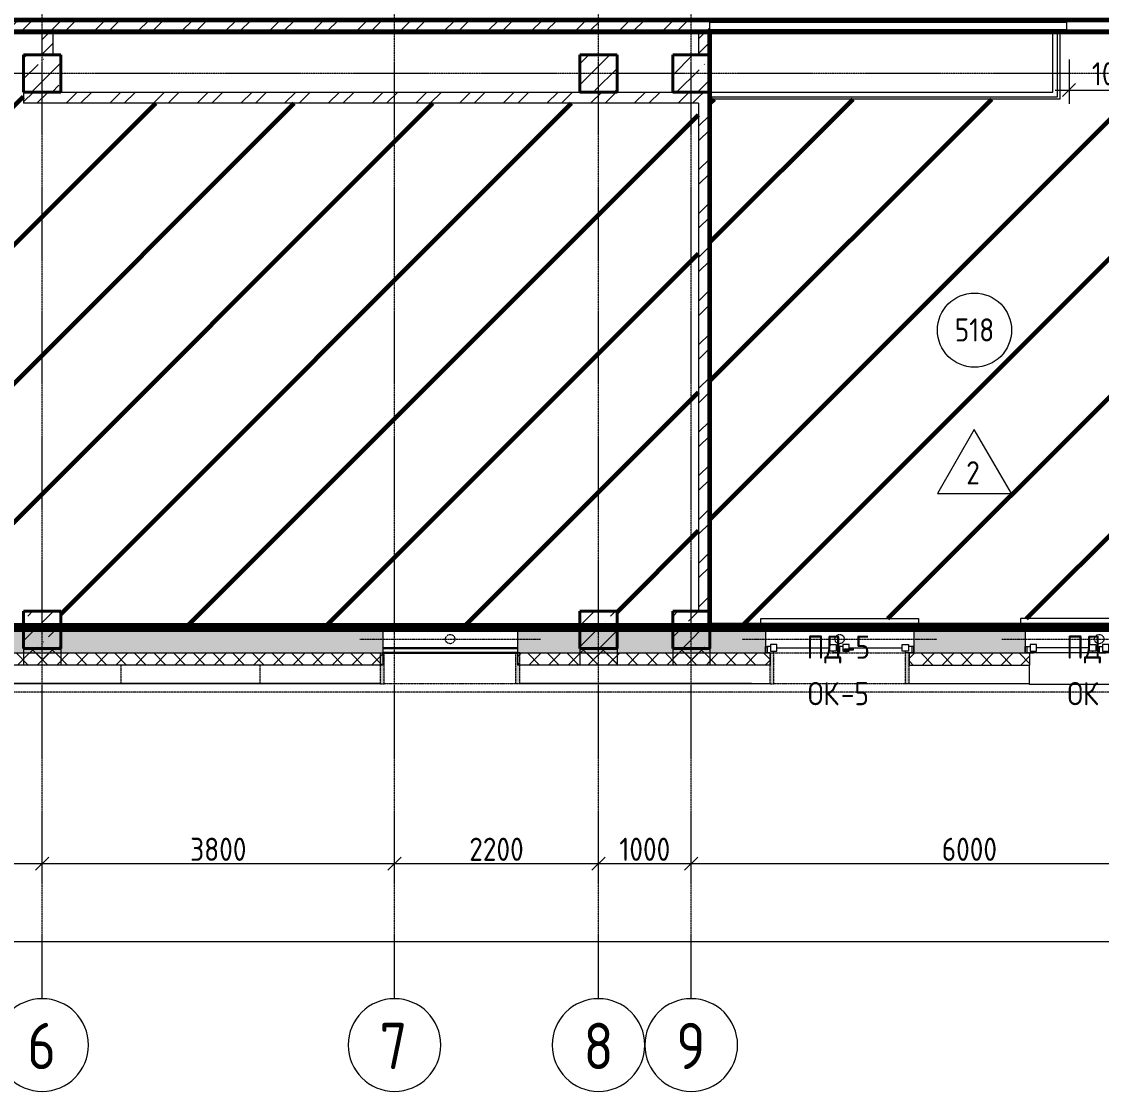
# Model space of a CAD drawing. Header units: millimetres. Extents: x -56773 to 323062, y -262288 to 76460.
# Drawn here: x 8587 to 20233, y -262288 to -250749 of the extents above; entities that cross this region are included whole.
import ezdxf

# ---------------------------------------------------------------- set-up
doc = ezdxf.new("R2010")
doc.units = ezdxf.units.MM
doc.linetypes.add('ADSK_Линия сетки', pattern=[25, 20, -2.5, 0, -2.5])
doc.linetypes.add('ADSK_Невидимые', pattern=[5, 3, -2])
for name, color, linetype, lineweight in [('1.1)Стяжка керамзит  2 этаж', 5, 'Continuous', 60), ('3.1 Штукатурка внешн стен', 5, 'Continuous', 60), ('_ Окна', 7, 'Continuous', 18), ('Марки окон', 7, 'Continuous', 20), ('Марки помещений', 7, 'Continuous', 20), ('Несущие колонны', 7, 'Continuous', 18), ('Обобщенные модели', 7, 'ADSK_Невидимые', 18), ('Окна', 7, 'Continuous', 9), ('Оси', 7, 'Continuous', 9), ('Панели витража', 7, 'Continuous', 9), ('Размеры', 7, 'Continuous', 9), ('Стены внутренние', 7, 'Continuous', 18), ('Стены наружные', 7, 'Continuous', 18), ('Стены несущие', 7, 'Continuous', 30), ('Стены отделка', 7, 'Continuous', 30), ('Стены штриховка', 7, 'Continuous', 9)]:
    doc.layers.add(name, color=color, linetype=linetype, lineweight=lineweight)
doc.styles.add('GOST Common', font='', dxfattribs={"width": 0.9, "height": 500})
doc.styles.add('GOST Common_2', font='', dxfattribs={"width": 0.9, "height": 250})
doc.styles.get('GOST Common').set_extended_font_data('GOST Common')
doc.styles.get('GOST Common_2').set_extended_font_data('GOST Common')
doc.dimstyles.new('ADSK_Основной', dxfattribs={"dimscale": 304.8, "dimtxt": 251.428749, "dimasz": 0.463911, "dimexe": 0.492126, "dimexo": 0.984252, "dimgap": 0.164042, "dimtad": 1, "dimdec": 3, "dimrnd": 0.001, "dimdsep": 46, "dimtxsty": 'GOST Common_2', "dimblk1": 'OBLIQUE', "dimblk2": 'OBLIQUE', "dimsah": 1, "dimcen": 0.09, "dimdle": 0.492126, "dimazin": 2, "dimtfac": 1, "dimtdec": 4, "dimtix": 1, "dimtmove": 0, "dimatfit": 3, "dimfxl": 1, "dimtvp": 1, "dimtolj": 1, "dimtzin": 0, "dimlwd": 20, "dimlwe": 20, "dimarcsym": 2})
doc.dimstyles.new('ADSK_Основной_2_5_мм', dxfattribs={"dimscale": 304.8, "dimtxt": 251.428749, "dimasz": 0.463911, "dimexe": 0.492126, "dimexo": 0.984252, "dimgap": 0.098425, "dimtad": 1, "dimrnd": 0.01, "dimdsep": 46, "dimtxsty": 'GOST Common_2', "dimblk1": 'OBLIQUE', "dimblk2": 'OBLIQUE', "dimsah": 1, "dimcen": 0.09, "dimdle": 0.492126, "dimazin": 2, "dimtfac": 1, "dimtdec": 4, "dimtix": 1, "dimtmove": 0, "dimatfit": 3, "dimfxl": 1, "dimtvp": 1, "dimtolj": 1, "dimtzin": 0, "dimlwd": 20, "dimlwe": 20, "dimarcsym": 2})
pattern_1 = [(45, (9.36, -250313.7), (-224.5064, 224.5064), []), (45, (233.87, -250313.7), (-224.5064, 224.5064), [396.875, -79.375, 3.353, -76.022])]
pattern_2 = [(45, (9.36, -250313.7), (-235.732, 235.732), []), (45, (166.5, -250313.7), (-235.732, 235.732), [])]
pattern_3 = [(45, (9.36, -250313.7), (-106.066, 106.066), []), (135, (9.36, -250313.7), (-106.066, -106.066), [])]

# ---------------------------------------------------------------- blocks, each defined once
blk = doc.blocks.new('ADSK_КолоннаЖБ_Прямоугольная - 400x400 мм-1807143-Маркировочный 5-й')
at = {"layer": 'Несущие колонны', "lineweight": 40}
for p, q in [((-200, 200), (200, 200)), ((-200, -200), (-200, 200)), ((200, 200), (200, -200)), ((200, -200), (-200, -200))]:
    blk.add_line(p, q, dxfattribs=at)
blk = doc.blocks.new('ОКНО L03 _2СТ_RS - ОК-5_1600х2000h-3556607-Маркировочный 5-й')
at = {"layer": '_ Окна'}
for p, q in [((-838.1, -149), (-838.1, -79)), ((-838.1, -79), (-803.1, -79)), ((-818.1, -79), (-818.1, -149)), ((-783.1, -79), (-818.1, -79)), ((-713.1, -59), (-783.1, -59)), ((-783.1, -59), (-783.1, -129)), ((-713.1, -129), (-713.1, -59)), ((-713.1, -94), (-143.1, -94)), ((-143.1, -129), (-143.1, -59)), ((-143.1, -59), (-73.1, -59)), ((-73.1, -59), (-73.1, -129)), ((-38.1, -79), (-73.1, -79)), ((-38.1, -79), (-38.1, -149)), ((-38.1, -79), (-38.1, -149)), ((-3.1, -79), (-38.1, -79)), ((66.9, -59), (-3.1, -59)), ((-3.1, -59), (-3.1, -129)), ((66.9, -129), (66.9, -59)), ((66.9, -94), (636.9, -94)), ((636.9, -129), (636.9, -59)), ((636.9, -59), (706.9, -59)), ((706.9, -59), (706.9, -129)), ((741.9, -79), (706.9, -79)), ((761.9, -79), (726.9, -79)), ((741.9, -79), (741.9, -149)), ((761.9, -149), (761.9, -79)), ((-838.1, -149), (-833.1, -149)), ((-818.1, -149), (-748.1, -149)), ((-783.1, -129), (-713.1, -129)), ((-748.1, -149), (-748.1, -129)), ((-73.1, -129), (-143.1, -129)), ((-108.1, -149), (-108.1, -129)), ((-38.1, -149), (-108.1, -149)), ((-38.1, -149), (31.9, -149)), ((-3.1, -129), (66.9, -129)), ((31.9, -149), (31.9, -129)), ((706.9, -129), (636.9, -129)), ((671.9, -149), (671.9, -129)), ((741.9, -149), (671.9, -149)), ((761.9, -149), (756.9, -149))]:
    blk.add_line(p, q, dxfattribs=at)
blk = doc.blocks.new('Системная панель - 1_Алюминиевая панель RAL 1013-3049570-Маркировочный 5-й')
at = {"layer": 'Панели витража', "lineweight": 18}
for p, q in [((14165, 2), (9665, 2)), ((14165, -3), (14165, 2)), ((18165, 2), (15665, 2)), ((15665, -3), (15665, 2)), ((18165, -3), (18165, 2)), ((14165, -3), (9665, -3)), ((18165, -3), (15665, -3))]:
    blk.add_line(p, q, dxfattribs=at)
blk = doc.blocks.new('Системная панель - 1_Алюминиевая панель гладкая RAL 1013-1325615-Маркировочный 5-й')
at = {"layer": 'Панели витража', "lineweight": 18}
for p, q in [((-100, 2.5), (100, 2.5)), ((-100, -2.5), (-100, 2.5)), ((100, -2.5), (100, 2.5)), ((100, -2.5), (-100, -2.5))]:
    blk.add_line(p, q, dxfattribs=at)
blk = doc.blocks.new('Системная панель - 1_Алюминиевая панель RAL 1013-1325616-Маркировочный 5-й')
at = {"layer": 'Панели витража', "lineweight": 18}
for p, q in [((-450, 2.5), (450, 2.5)), ((-450, -2.5), (-450, 2.5)), ((450, -2.5), (450, 2.5)), ((450, -2.5), (-450, -2.5))]:
    blk.add_line(p, q, dxfattribs=at)
blk = doc.blocks.new('Обобщенные модели 7 - Обобщенные модели 7-1212709-Маркировочный 5-й')
at = {"layer": 'Обобщенные модели'}
h = blk.add_hatch(color=256, dxfattribs=at)
h.paths.add_polyline_path([(13910, -7578), (13950, -7578), (13950, -7244), (13910, -7244)])
h.paths.add_polyline_path([(12450, -7578), (12490, -7578), (12490, -7244), (12450, -7244)])
h = blk.add_hatch(color=256, dxfattribs=at)
h.paths.add_polyline_path([(18150, -7578), (18150, -7244), (18110, -7244), (18110, -7578)])
h.paths.add_polyline_path([(16690, -7578), (16690, -7244), (16650, -7244), (16650, -7578), (16690, -7578)])
for p, q in [((12450, -7244), (12490, -7244)), ((12450, -7578), (12450, -7244)), ((12490, -7244), (13910, -7244)), ((12490, -7578), (12490, -7244)), ((13950, -7244), (13910, -7244)), ((13910, -7578), (13910, -7244)), ((13950, -7578), (13950, -7244)), ((16650, -7244), (16690, -7244)), ((16650, -7578), (16650, -7244)), ((16690, -7244), (18110, -7244)), ((16690, -7578), (16690, -7244)), ((18150, -7244), (18110, -7244)), ((18110, -7578), (18110, -7244)), ((18150, -7578), (18150, -7244)), ((9650, -7375), (9650, -7573)), ((11150, -7573), (11150, -7375)), ((12450, -7578), (12490, -7578)), ((13910, -7578), (12490, -7578)), ((13950, -7578), (13910, -7578)), ((16650, -7578), (16690, -7578)), ((18110, -7578), (16690, -7578)), ((18150, -7578), (18110, -7578))]:
    blk.add_line(p, q, dxfattribs=at)
blk = doc.blocks.new('Вентрешетка - Р-2_1400х1000_h_-2832301-Маркировочный 5-й')
at = {"layer": '_ Окна', "lineweight": 30}
for p, q in [((-733, -99), (717, -99)), ((-733, -149), (717, -149))]:
    blk.add_line(p, q, dxfattribs=at)
at = {"layer": 'Окна'}
blk.add_line((-733, -150), (717, -150), dxfattribs=at)
blk = doc.blocks.new('Подоконник_ - ПД-5-3556614-Маркировочный 5-й')
at = {"layer": 'Окна'}
for p, q in [((-850, 300), (850, 300)), ((-850, 229), (-850, 300)), ((850, 300), (850, 229))]:
    blk.add_line(p, q, dxfattribs=at)
blk = doc.blocks.new('ОКНО L03 _2СТ_RS - ОК-5_1600х2000h-3556615-Маркировочный 5-й')
at = {"layer": '_ Окна'}
for p, q in [((-838.1, 149), (-838.1, 79)), ((-838.1, 149), (-833.1, 149)), ((-818.1, 149), (-748.1, 149)), ((-818.1, 79), (-818.1, 149)), ((-783.1, 59), (-783.1, 129)), ((-783.1, 129), (-713.1, 129)), ((-748.1, 149), (-748.1, 129)), ((-713.1, 129), (-713.1, 59)), ((-143.1, 129), (-143.1, 59)), ((-73.1, 129), (-143.1, 129)), ((-108.1, 149), (-108.1, 129)), ((-38.1, 149), (-108.1, 149)), ((-73.1, 59), (-73.1, 129)), ((-38.1, 79), (-38.1, 149)), ((-38.1, 149), (31.9, 149)), ((-38.1, 79), (-38.1, 149)), ((-3.1, 59), (-3.1, 129)), ((-3.1, 129), (66.9, 129)), ((31.9, 149), (31.9, 129)), ((66.9, 129), (66.9, 59)), ((636.9, 129), (636.9, 59)), ((706.9, 129), (636.9, 129)), ((671.9, 149), (671.9, 129)), ((741.9, 149), (671.9, 149)), ((706.9, 59), (706.9, 129)), ((741.9, 79), (741.9, 149)), ((761.9, 149), (756.9, 149)), ((761.9, 149), (761.9, 79)), ((-838.1, 79), (-803.1, 79)), ((-783.1, 79), (-818.1, 79)), ((-713.1, 59), (-783.1, 59)), ((-713.1, 94), (-143.1, 94)), ((-143.1, 59), (-73.1, 59)), ((-38.1, 79), (-73.1, 79)), ((-3.1, 79), (-38.1, 79)), ((66.9, 59), (-3.1, 59)), ((66.9, 94), (636.9, 94)), ((636.9, 59), (706.9, 59)), ((741.9, 79), (706.9, 79)), ((761.9, 79), (726.9, 79))]:
    blk.add_line(p, q, dxfattribs=at)
blk = doc.blocks.new('Подоконник_ - ПД-5-3556619-Маркировочный 5-й')
at = {"layer": 'Окна'}
for p, q in [((-850, -229), (-850, -300)), ((850, -300), (850, -229)), ((-850, -300), (850, -300))]:
    blk.add_line(p, q, dxfattribs=at)
blk = doc.blocks.new('Отлив_ - ОЦC-V14-Маркировочный 5-й')
at = {"layer": 'Окна'}
for p, q in [((-750, 341), (-750, 333.5)), ((-750, 341), (750, 341)), ((-750, 341), (750, 341)), ((-750, 328.5), (-750, 131)), ((750, 341), (750, 333.5)), ((750, 328.5), (750, 131)), ((-750, 0), (750, 0))]:
    blk.add_line(p, q, dxfattribs=at)
blk = doc.blocks.new('Обобщенные модели 13 - Обобщенные модели 1-3016844-Маркировочный 5-й')
at = {"layer": 'Обобщенные модели'}
blk.add_line((61889, -7668), (-3638, -7668), dxfattribs=at)
blk = doc.blocks.new('BS_Перемычка металлическая - BS_Перемычка металлическая-3881251-Маркировочный 5-й')
at = {"layer": 'Обобщенные модели', "linetype": 'ADSK_Невидимые', "lineweight": 18}
blk.add_line((-1050, 0), (1050, 0), dxfattribs=at)
blk.add_circle((0, 0), 50, dxfattribs=at)
blk = doc.blocks.new('BS_Перемычка металлическая - BS_Перемычка металлическая-3929830-Маркировочный 5-й')
at = {"layer": 'Обобщенные модели', "linetype": 'ADSK_Невидимые', "lineweight": 18}
blk.add_line((-975, 0), (975, 0), dxfattribs=at)
blk.add_circle((0, 0), 50, dxfattribs=at)
blk = doc.blocks.new('Ось сетки - Круг_Ø10 мм-8259-Маркировочный 5-й')
at = {"layer": 'Оси', "color": 253, "lineweight": 20, "true_color": 0xaaaaaa}
for start, end in [(360, 180), (180, 360)]:
    blk.add_arc((0, 0), 5, start, end, dxfattribs=at)
blk = doc.blocks.new('ADSK_Марка_Помещение_ОдноЗначение - Номер-159740-Маркировочный 5-й')
at = {"layer": 'Марки помещений'}
blk.add_circle((0, 0), 4, dxfattribs=at)
blk = doc.blocks.new('_Oblique')
at = {"color": 0, "linetype": 'ByBlock', "lineweight": -2}
blk.add_line((-0.5, -0.5), (0.5, 0.5), dxfattribs=at)
blk = doc.blocks.new('*D6888')
at = {"layer": 'Defpoints', "color": 0, "transparency": 16777216}
for p in [(2809, -259731), (8809, -259731), (8809, -259831)]:
    blk.add_point(p, dxfattribs=at)
at = {"layer": 'Размеры', "color": 0, "lineweight": 20, "transparency": 16777216}
for p, q in [((2659, -259831), (8959, -259831)), ((2809, -260031), (2809, -259981)), ((8809, -260031), (8809, -259981))]:
    blk.add_line(p, q, dxfattribs=at)
at = {"layer": 'Размеры', "color": 0, "lineweight": 20, "transparency": 16777216, "xscale": 141.4, "yscale": 141.4, "zscale": 141.4, "rotation": 180}
blk.add_blockref('_Oblique', (2809, -259831), dxfattribs=at)
at = {"layer": 'Размеры', "color": 0, "lineweight": 20, "transparency": 16777216, "xscale": 141.4, "yscale": 141.4, "zscale": 141.4}
blk.add_blockref('_Oblique', (8809, -259831), dxfattribs=at)
at = {"layer": 'Размеры', "color": 0, "lineweight": 9, "transparency": 16777216, "insert": (5809, -259676), "char_height": 250, "width": 756.84, "attachment_point": 5, "style": 'GOST Common_2'}
blk.add_mtext('\\A1;6000', dxfattribs=at)
blk = doc.blocks.new('*D6889')
at = {"layer": 'Defpoints', "color": 0, "transparency": 16777216}
for p in [(8809, -259731), (12609, -259731), (12609, -259831)]:
    blk.add_point(p, dxfattribs=at)
at = {"layer": 'Размеры', "color": 0, "lineweight": 20, "transparency": 16777216}
for p, q in [((8659, -259831), (12759, -259831)), ((8809, -260031), (8809, -259981)), ((12609, -260031), (12609, -259981))]:
    blk.add_line(p, q, dxfattribs=at)
at = {"layer": 'Размеры', "color": 0, "lineweight": 20, "transparency": 16777216, "xscale": 141.4, "yscale": 141.4, "zscale": 141.4, "rotation": 180}
blk.add_blockref('_Oblique', (8809, -259831), dxfattribs=at)
at = {"layer": 'Размеры', "color": 0, "lineweight": 20, "transparency": 16777216, "xscale": 141.4, "yscale": 141.4, "zscale": 141.4}
blk.add_blockref('_Oblique', (12609, -259831), dxfattribs=at)
at = {"layer": 'Размеры', "color": 0, "lineweight": 9, "transparency": 16777216, "insert": (10709, -259676), "char_height": 250, "width": 756.84, "attachment_point": 5, "style": 'GOST Common_2'}
blk.add_mtext('\\A1;3800', dxfattribs=at)
blk = doc.blocks.new('*D6890')
at = {"layer": 'Defpoints', "color": 0, "transparency": 16777216}
for p in [(12609, -259731), (14809, -259731), (14809, -259831)]:
    blk.add_point(p, dxfattribs=at)
at = {"layer": 'Размеры', "color": 0, "lineweight": 20, "transparency": 16777216}
for p, q in [((12459, -259831), (14959, -259831)), ((12609, -260031), (12609, -259981)), ((14809, -260031), (14809, -259981))]:
    blk.add_line(p, q, dxfattribs=at)
at = {"layer": 'Размеры', "color": 0, "lineweight": 20, "transparency": 16777216, "xscale": 141.4, "yscale": 141.4, "zscale": 141.4, "rotation": 180}
blk.add_blockref('_Oblique', (12609, -259831), dxfattribs=at)
at = {"layer": 'Размеры', "color": 0, "lineweight": 20, "transparency": 16777216, "xscale": 141.4, "yscale": 141.4, "zscale": 141.4}
blk.add_blockref('_Oblique', (14809, -259831), dxfattribs=at)
at = {"layer": 'Размеры', "color": 0, "lineweight": 9, "transparency": 16777216, "insert": (13709, -259676), "char_height": 250, "width": 756.84, "attachment_point": 5, "style": 'GOST Common_2'}
blk.add_mtext('\\A1;2200', dxfattribs=at)
blk = doc.blocks.new('*D6891')
at = {"layer": 'Defpoints', "color": 0, "transparency": 16777216}
for p in [(14809, -259731), (15809, -259731), (15809, -259831)]:
    blk.add_point(p, dxfattribs=at)
at = {"layer": 'Размеры', "color": 0, "lineweight": 20, "transparency": 16777216}
for p, q in [((14659, -259831), (15959, -259831)), ((14809, -260031), (14809, -259981)), ((15809, -260031), (15809, -259981))]:
    blk.add_line(p, q, dxfattribs=at)
at = {"layer": 'Размеры', "color": 0, "lineweight": 20, "transparency": 16777216, "xscale": 141.4, "yscale": 141.4, "zscale": 141.4, "rotation": 180}
blk.add_blockref('_Oblique', (14809, -259831), dxfattribs=at)
at = {"layer": 'Размеры', "color": 0, "lineweight": 20, "transparency": 16777216, "xscale": 141.4, "yscale": 141.4, "zscale": 141.4}
blk.add_blockref('_Oblique', (15809, -259831), dxfattribs=at)
at = {"layer": 'Размеры', "color": 0, "lineweight": 9, "transparency": 16777216, "insert": (15309, -259676), "char_height": 250, "width": 700.59, "attachment_point": 5, "style": 'GOST Common_2'}
blk.add_mtext('\\A1;1000', dxfattribs=at)
blk = doc.blocks.new('*D6892')
at = {"layer": 'Defpoints', "color": 0, "transparency": 16777216}
for p in [(15809, -259731), (21809, -259731), (21809, -259831)]:
    blk.add_point(p, dxfattribs=at)
at = {"layer": 'Размеры', "color": 0, "lineweight": 20, "transparency": 16777216}
for p, q in [((15659, -259831), (21959, -259831)), ((15809, -260031), (15809, -259981)), ((21809, -260031), (21809, -259981))]:
    blk.add_line(p, q, dxfattribs=at)
at = {"layer": 'Размеры', "color": 0, "lineweight": 20, "transparency": 16777216, "xscale": 141.4, "yscale": 141.4, "zscale": 141.4, "rotation": 180}
blk.add_blockref('_Oblique', (15809, -259831), dxfattribs=at)
at = {"layer": 'Размеры', "color": 0, "lineweight": 20, "transparency": 16777216, "xscale": 141.4, "yscale": 141.4, "zscale": 141.4}
blk.add_blockref('_Oblique', (21809, -259831), dxfattribs=at)
at = {"layer": 'Размеры', "color": 0, "lineweight": 9, "transparency": 16777216, "insert": (18809, -259676), "char_height": 250, "width": 756.84, "attachment_point": 5, "style": 'GOST Common_2'}
blk.add_mtext('\\A1;6000', dxfattribs=at)
blk = doc.blocks.new('*D6908')
at = {"layer": 'Defpoints', "color": 0, "transparency": 16777216}
for p in [(-19591, -260571), (61609, -260571), (61609, -260671)]:
    blk.add_point(p, dxfattribs=at)
at = {"layer": 'Размеры', "color": 0, "lineweight": 20, "transparency": 16777216}
for p, q in [((-19741, -260671), (61759, -260671)), ((-19591, -260871), (-19591, -260821)), ((61609, -260871), (61609, -260821))]:
    blk.add_line(p, q, dxfattribs=at)
at = {"layer": 'Размеры', "color": 0, "lineweight": 20, "transparency": 16777216, "xscale": 141.4, "yscale": 141.4, "zscale": 141.4, "rotation": 180}
blk.add_blockref('_Oblique', (-19591, -260671), dxfattribs=at)
at = {"layer": 'Размеры', "color": 0, "lineweight": 20, "transparency": 16777216, "xscale": 141.4, "yscale": 141.4, "zscale": 141.4}
blk.add_blockref('_Oblique', (61609, -260671), dxfattribs=at)
at = {"layer": 'Размеры', "color": 0, "lineweight": 9, "transparency": 16777216, "insert": (21009, -260516), "char_height": 250, "width": 889.8, "attachment_point": 5, "style": 'GOST Common_2'}
blk.add_mtext('\\A1;81200', dxfattribs=at)
blk = doc.blocks.new('ADSK_Марка_Помещение_ТипПола_ГОСТ21-501-2011 - Отделка пола-1456712-Маркировочный 5-й')
at = {"layer": 'Марки помещений'}
for p, q in [((0, 6.93), (-3.96, 0)), ((4.04, 0), (0, 6.93)), ((-3.96, 0), (4.04, 0))]:
    blk.add_line(p, q, dxfattribs=at)
blk = doc.blocks.new('*D6855')
at = {"layer": 'Defpoints', "color": 0, "transparency": 16777216}
for p in [(19884, -250859), (20934, -250859), (20934, -251487)]:
    blk.add_point(p, dxfattribs=at)
at = {"layer": 'Размеры', "color": 0, "lineweight": 20, "transparency": 16777216}
for p, q in [((19884, -251159), (19884, -251637)), ((20934, -251159), (20934, -251637)), ((19734, -251487), (21084, -251487))]:
    blk.add_line(p, q, dxfattribs=at)
at = {"layer": 'Размеры', "color": 0, "lineweight": 20, "transparency": 16777216, "xscale": 141.4, "yscale": 141.4, "zscale": 141.4, "rotation": 180}
blk.add_blockref('_Oblique', (19884, -251487), dxfattribs=at)
at = {"layer": 'Размеры', "color": 0, "lineweight": 20, "transparency": 16777216, "xscale": 141.4, "yscale": 141.4, "zscale": 141.4}
blk.add_blockref('_Oblique', (20934, -251487), dxfattribs=at)
at = {"layer": 'Размеры', "color": 0, "lineweight": 9, "transparency": 16777216, "insert": (20409, -251312), "char_height": 250, "width": 700.59, "attachment_point": 5, "style": 'GOST Common_2'}
blk.add_mtext('\\A1;1050', dxfattribs=at)

msp = doc.modelspace()

# ---------------------------------------------------------------- hatches: boundary and pattern name
at = {"layer": '1.1)Стяжка керамзит  2 этаж', "transparency": 33554687}
h = msp.add_hatch(dxfattribs=at)
h.set_pattern_fill('ANSI31', color=5, scale=333)
h.paths.add_polyline_path([(15889.3615, -251628.7359), (8609.3615, -251628.7359), (8609.3615, -251508.7359), (8609.3615, -251108.7359), (8809.3615, -251108.7359), (8809.3615, -250858.7359), (84.3615, -250858.7359), (84.3615, -251458.7359), (-615.6385, -251458.7359), (-615.6385, -250858.7359), (-3140.6385, -250858.7359), (-3140.6385, -251108.7359), (-2990.6385, -251108.7359), (-2990.6385, -251508.7359), (-3140.6385, -251508.7359), (-3140.6385, -257108.7359), (-2990.6385, -257108.7359), (-2990.6385, -257258.7359), (2609.3615, -257258.7359), (2609.3615, -257108.7359), (3009.3615, -257108.7359), (3009.3615, -257258.7359), (8609.3615, -257258.7359), (8609.3615, -257108.7359), (9009.3615, -257108.7359), (9009.3615, -257258.7359), (14609.3615, -257258.7359), (14609.3615, -257108.7359), (15009.3615, -257108.7359), (15009.3615, -257258.7359), (15609.3615, -257258.7359), (15609.3615, -257108.7359), (15889.3615, -257108.7359)])
h.paths.add_polyline_path([(3009.3615, -251508.7359), (2609.3615, -251508.7359), (2609.3615, -251108.7359), (3009.3615, -251108.7359)], flags=16)
h = msp.add_hatch(dxfattribs=at)
h.set_pattern_fill('ANSI31', color=5, scale=333)
h.paths.add_polyline_path([(21609.3615, -251583.7359), (21034.3615, -251583.7359), (21034.3615, -250858.7359), (19784.3615, -250858.7359), (19784.3615, -251583.7359), (16009.3615, -251583.7359), (16009.3615, -257258.7359), (16559.3615, -257258.7359), (16559.3615, -257187.7359), (18259.3615, -257187.7359), (18259.3615, -257258.7359), (19359.3615, -257258.7359), (19359.3615, -257187.7359), (21059.3615, -257187.7359), (21059.3615, -257258.7359), (21609.3615, -257258.7359), (21609.3615, -257108.7359)])
at = {"layer": 'Несущие колонны', "lineweight": 9}
h = msp.add_hatch(dxfattribs=at)
h.set_pattern_fill('FP_1', color=256, style=0, pattern_type=2)
h.set_pattern_definition(pattern_1)
h.paths.add_polyline_path([(9009.3615, -251508.7359), (9009.3615, -251108.7359), (8609.3615, -251108.7359), (8609.3615, -251508.7359)])
h = msp.add_hatch(dxfattribs=at)
h.set_pattern_fill('FP_1', color=256, style=0, pattern_type=2)
h.set_pattern_definition(pattern_1)
h.paths.add_polyline_path([(14609.3615, -251508.7359), (15009.3615, -251508.7359), (15009.3615, -251108.7359), (14609.3615, -251108.7359)])
h = msp.add_hatch(dxfattribs=at)
h.set_pattern_fill('FP_1', color=256, style=0, pattern_type=2)
h.set_pattern_definition(pattern_1)
h.paths.add_polyline_path([(15889.3615, -251508.7359), (16009.3615, -251508.7359), (16009.3615, -251108.7359), (15609.3615, -251108.7359), (15609.3615, -251508.7359)])
h = msp.add_hatch(dxfattribs=at)
h.set_pattern_fill('FP_1', color=256, style=0, pattern_type=2)
h.set_pattern_definition(pattern_1)
h.paths.add_polyline_path([(9009.3615, -257508.7359), (9009.3615, -257108.7359), (8609.3615, -257108.7359), (8609.3615, -257508.7359)])
h = msp.add_hatch(dxfattribs=at)
h.set_pattern_fill('FP_1', color=256, style=0, pattern_type=2)
h.set_pattern_definition(pattern_1)
h.paths.add_polyline_path([(15009.3615, -257508.7359), (15009.3615, -257108.7359), (14609.3615, -257108.7359), (14609.3615, -257508.7359)])
h = msp.add_hatch(dxfattribs=at)
h.set_pattern_fill('FP_1', color=256, style=0, pattern_type=2)
h.set_pattern_definition(pattern_1)
h.paths.add_polyline_path([(16009.3615, -257508.7359), (16009.3615, -257108.7359), (15609.3615, -257108.7359), (15609.3615, -257508.7359)])
at = {"layer": 'Стены внутренние', "lineweight": 9}
h = msp.add_hatch(dxfattribs=at)
h.set_pattern_fill('FP_9', color=256, style=0, pattern_type=2)
h.set_pattern_definition(pattern_2)
h.paths.add_polyline_path([(8809.3615, -251108.7359), (8929.3615, -251108.7359), (8929.3615, -250338.7359), (8809.3615, -250338.7359), (8809.3615, -250858.7359)])
h.paths.add_polyline_path([(8929.3615, -248988.7359), (8929.3615, -247708.7359), (8809.3615, -247708.7359), (8809.3615, -248988.7359)])
h = msp.add_hatch(dxfattribs=at)
h.set_pattern_fill('FP_9', color=256, style=0, pattern_type=2)
h.set_pattern_definition(pattern_2)
h.paths.add_polyline_path([(16009.3615, -250853.7359), (16009.3615, -250733.7359), (8929.3615, -250733.7359), (8929.3615, -250853.7359), (15889.3615, -250853.7359)])
h = msp.add_hatch(dxfattribs=at)
h.set_pattern_fill('FP_9', color=256, style=0, pattern_type=2)
h.set_pattern_definition(pattern_2)
h.paths.add_polyline_path([(-3140.6385, -250858.7359), (3409.3615, -250858.7359), (3409.3615, -250738.7359), (-3140.6385, -250738.7359)])
h.paths.add_polyline_path([(8809.3615, -250858.7359), (8809.3615, -250738.7359), (4759.3615, -250738.7359), (4759.3615, -250858.7359), (8035.8776, -250858.7359)])
h = msp.add_hatch(dxfattribs=at)
h.set_pattern_fill('FP_9', color=256, style=0, pattern_type=2)
h.set_pattern_definition(pattern_2)
h.paths.add_polyline_path([(16009.3615, -256333.7359), (16009.3615, -251508.7359), (15889.3615, -251508.7359), (15889.3615, -256333.7359)])
h.paths.add_polyline_path([(16009.3615, -251108.7359), (16009.3615, -250853.7359), (15889.3615, -250853.7359), (15889.3615, -251108.7359)])
h = msp.add_hatch(dxfattribs=at)
h.set_pattern_fill('FP_9', color=256, style=0, pattern_type=2)
h.set_pattern_definition(pattern_2)
h.paths.add_polyline_path([(15889.3615, -251628.7359), (15889.3615, -251508.7359), (8609.3615, -251508.7359), (8609.3615, -251628.7359), (14459.3615, -251628.7359)])
h = msp.add_hatch(dxfattribs=at)
h.set_pattern_fill('FP_9', color=256, style=0, pattern_type=2)
h.set_pattern_definition(pattern_2)
h.paths.add_polyline_path([(16009.3615, -257108.7359), (16009.3615, -256333.7359), (15889.3615, -256333.7359), (15889.3615, -257108.7359)])
h = msp.add_hatch(dxfattribs=at)
h.set_pattern_fill('FP_3', color=256, style=0, pattern_type=2)
h.set_pattern_definition([(45, (9.36, -250313.7), (84.1903, 308.6967), [396.875, -79.375, 3.353, -76.022])])
h.paths.add_polyline_path([(24159.3615, -257558.7359), (24734.3615, -257558.7359), (24734.3615, -257258.7359), (24209.3615, -257258.7359), (24209.3615, -257557.7359), (24159.3615, -257557.7359)])
h.paths.add_polyline_path([(22659.3615, -257558.7359), (22659.3615, -257557.7359), (22609.3615, -257557.7359), (22609.3615, -257258.7359), (21009.3615, -257258.7359), (21009.3615, -257557.7359), (22475.0131, -257558.7359)])
h.paths.add_polyline_path([(16122.8715, -257558.7359), (16609.3615, -257557.7359), (16609.3615, -257258.7359), (13934.3615, -257258.7359), (13934.3615, -257558.7359), (14459.3615, -257558.7359)])
h.paths.add_polyline_path([(18159.3615, -257558.7359), (19409.3615, -257557.7359), (19409.3615, -257258.7359), (18209.3615, -257258.7359), (18209.3615, -257557.7359), (18159.3615, -257557.7359)])
h.paths.add_polyline_path([(12484.3615, -257558.7359), (12484.3615, -257258.7359), (7934.3615, -257258.7359), (7934.3615, -257558.7359), (8035.8776, -257558.7359)])
h.paths.add_polyline_path([(6484.3615, -257558.7359), (6484.3615, -257258.7359), (1934.3615, -257258.7359), (1934.3615, -257558.7359), (2260.2234, -257558.7359)])
h.paths.add_polyline_path([(-627.6037, -257558.7359), (484.3615, -257558.7359), (484.3615, -257258.7359), (-721.5569, -257258.7359), (-721.5569, -257558.7359)])
at = {"layer": 'Стены наружные', "lineweight": 9}
h = msp.add_hatch(dxfattribs=at)
h.set_pattern_fill('FP_4', color=256, style=0, pattern_type=2)
h.set_pattern_definition(pattern_3)
h.paths.add_polyline_path([(24159.3615, -257688.7359), (24734.3615, -257688.7359), (24734.3615, -257558.7359), (24159.3615, -257558.7359)])
h.paths.add_polyline_path([(20959.3615, -257688.7359), (22659.3615, -257688.7359), (22659.3615, -257558.7359), (20959.3615, -257558.7359)])
h.paths.add_polyline_path([(19459.3615, -257688.7359), (19459.3615, -257558.7359), (18159.3615, -257558.7359), (18159.3615, -257688.7359)])
h.paths.add_polyline_path([(16659.3615, -257688.7359), (16659.3615, -257558.7359), (13934.3615, -257558.7359), (13934.3615, -257688.7359), (16122.8715, -257688.7359)])
h.paths.add_polyline_path([(12484.3615, -257688.7359), (12484.3615, -257558.7359), (7934.3615, -257558.7359), (7934.3615, -257688.7359), (8035.8776, -257688.7359)])
h.paths.add_polyline_path([(6484.3615, -257688.7359), (6484.3615, -257558.7359), (1934.3615, -257558.7359), (1934.3615, -257688.7359), (2260.2234, -257688.7359)])
h.paths.add_polyline_path([(-721.5569, -257688.7359), (484.3615, -257688.7359), (484.3615, -257558.7359), (-721.5569, -257558.7359)])
h = msp.add_hatch(dxfattribs=at)
h.set_pattern_fill('FP_4', color=256, style=0, pattern_type=2)
h.set_pattern_definition(pattern_3)
h.paths.add_polyline_path([(9009.3615, -257688.7359), (9009.3615, -257508.7359), (8609.3615, -257508.7359), (8609.3615, -257688.7359)])
h = msp.add_hatch(dxfattribs=at)
h.set_pattern_fill('FP_4', color=256, style=0, pattern_type=2)
h.set_pattern_definition(pattern_3)
h.paths.add_polyline_path([(15009.3615, -257688.7359), (15009.3615, -257508.7359), (14609.3615, -257508.7359), (14609.3615, -257688.7359)])
h = msp.add_hatch(dxfattribs=at)
h.set_pattern_fill('FP_4', color=256, style=0, pattern_type=2)
h.set_pattern_definition(pattern_3)
h.paths.add_polyline_path([(16009.3615, -257688.7359), (16009.3615, -257508.7359), (15609.3615, -257508.7359), (15609.3615, -257688.7359)])

# ---------------------------------------------------------------- linework, layer by layer
at = {"layer": '1.1)Стяжка керамзит  2 этаж'}
for points in [[(61559.3615, -250733.7359), (-3140.6385, -250733.7359), (-3140.6385, -250858.7359), (61559.3615, -250858.7359)], [(45509.3615, -250858.7359), (-3140.6385, -250858.7359), (-3140.6385, -257258.7359), (45509.3615, -257258.7359)], [(24534.3615, -257258.7359), (16009.3615, -257258.7359), (16009.3615, -250858.7359), (24534.3615, -250858.7359)]]:
    msp.add_lwpolyline(points, close=True, dxfattribs=at)
at = {"layer": '3.1 Штукатурка внешн стен'}
msp.add_lwpolyline([(61559.3615, -247483.7359), (61559.3615, -257308.7359), (-3140.6385, -257308.7359)], dxfattribs=at)
at = {"layer": 'Несущие колонны', "lineweight": 9}
for p, q in [((8809.3615, -251108.7359), (8609.3615, -251108.7359)), ((8609.3615, -251508.7359), (8609.3615, -251108.7359)), ((8929.3615, -251108.7359), (8809.3615, -251108.7359)), ((9009.3615, -251108.7359), (8929.3615, -251108.7359)), ((9009.3615, -251108.7359), (9009.3615, -251508.7359)), ((15009.3615, -251108.7359), (14609.3615, -251108.7359)), ((14609.3615, -251508.7359), (14609.3615, -251108.7359)), ((15009.3615, -251108.7359), (15009.3615, -251508.7359)), ((15889.3615, -251108.7359), (15609.3615, -251108.7359)), ((15609.3615, -251508.7359), (15609.3615, -251108.7359)), ((16009.3615, -251108.7359), (15889.3615, -251108.7359)), ((16009.3615, -251108.7359), (16009.3615, -251508.7359)), ((9009.3615, -251508.7359), (8609.3615, -251508.7359)), ((15009.3615, -251508.7359), (14609.3615, -251508.7359)), ((15889.3615, -251508.7359), (15609.3615, -251508.7359)), ((16009.3615, -251508.7359), (15889.3615, -251508.7359)), ((9009.3615, -257108.7359), (8609.3615, -257108.7359)), ((8609.3615, -257508.7359), (8609.3615, -257108.7359)), ((9009.3615, -257108.7359), (9009.3615, -257508.7359)), ((15009.3615, -257108.7359), (14609.3615, -257108.7359)), ((14609.3615, -257508.7359), (14609.3615, -257108.7359)), ((15009.3615, -257108.7359), (15009.3615, -257508.7359)), ((16009.3615, -257108.7359), (15609.3615, -257108.7359)), ((15609.3615, -257508.7359), (15609.3615, -257108.7359)), ((16009.3615, -257108.7359), (16009.3615, -257508.7359)), ((9009.3615, -257508.7359), (8609.3615, -257508.7359)), ((15009.3615, -257508.7359), (14609.3615, -257508.7359)), ((16009.3615, -257508.7359), (15609.3615, -257508.7359))]:
    msp.add_line(p, q, dxfattribs=at)
at = {"layer": 'Оси', "color": 253, "linetype": 'ADSK_Линия сетки', "lineweight": 5, "true_color": 0xaaaaaa}
for p, q in [((8809.3615, -261287.5872), (8809.3615, -240286.2598)), ((12609.3615, -261287.5872), (12609.3615, -240286.2598)), ((14809.3615, -261287.5872), (14809.3615, -240286.2598)), ((15809.3615, -261287.5872), (15809.3615, -240286.2598)), ((62528.5982, -251308.7359), (-25230.7352, -251308.7359)), ((62528.5982, -257308.7359), (-25230.7352, -257308.7359))]:
    msp.add_line(p, q, dxfattribs=at)
at = {"layer": 'Стены внутренние', "lineweight": 5}
msp.add_line((12484.3615, -257258.7359), (13934.3615, -257258.7359), dxfattribs=at)
at = {"layer": 'Стены несущие', "lineweight": 9}
for p, q in [((4759.3615, -250858.7359), (8809.3615, -250858.7359)), ((8809.3615, -251108.7359), (8809.3615, -250858.7359)), ((15889.3615, -250853.7359), (8929.3615, -250853.7359)), ((8929.3615, -251108.7359), (8929.3615, -250853.7359)), ((15889.3615, -250853.7359), (15889.3615, -251108.7359)), ((19709.3615, -250858.7359), (16009.3615, -250858.7359)), ((16009.3615, -250858.7359), (16009.3615, -251108.7359)), ((19709.3615, -251508.7359), (19709.3615, -250858.7359)), ((19884.3615, -250858.7359), (19784.3615, -250858.7359)), ((8609.3615, -251508.7359), (15889.3615, -251508.7359)), ((8609.3615, -251508.7359), (8609.3615, -251628.7359)), ((16009.3615, -251508.7359), (19709.3615, -251508.7359)), ((15889.3615, -251628.7359), (8609.3615, -251628.7359)), ((15889.3615, -251628.7359), (15889.3615, -257108.7359)), ((16009.3615, -251583.7359), (16009.3615, -257108.7359)), ((15889.3615, -257108.7359), (16009.3615, -257108.7359)), ((7934.3615, -257258.7359), (12484.3615, -257258.7359)), ((12484.3615, -257258.7359), (12484.3615, -257558.7359)), ((13934.3615, -257258.7359), (16609.3615, -257258.7359)), ((13934.3615, -257258.7359), (13934.3615, -257558.7359)), ((16609.3615, -257258.7359), (16609.3615, -257557.7359)), ((18209.3615, -257258.7359), (19409.3615, -257258.7359)), ((18209.3615, -257258.7359), (18209.3615, -257557.7359)), ((19409.3615, -257258.7359), (19409.3615, -257557.7359)), ((16659.3615, -257557.7359), (16609.3615, -257557.7359)), ((16659.3615, -257558.7359), (16659.3615, -257557.7359)), ((18209.3615, -257557.7359), (18159.3615, -257557.7359)), ((18159.3615, -257558.7359), (18159.3615, -257557.7359)), ((19459.3615, -257557.7359), (19409.3615, -257557.7359)), ((19459.3615, -257558.7359), (19459.3615, -257557.7359))]:
    msp.add_line(p, q, dxfattribs=at)
at = {"layer": 'Стены отделка', "lineweight": 9}
for p, q in [((19784.3615, -250858.7359), (19784.3615, -251583.7359)), ((19784.3615, -251583.7359), (16009.3615, -251583.7359)), ((8609.3615, -257508.7359), (9009.3615, -257508.7359)), ((8609.3615, -257508.7359), (8609.3615, -257688.7359)), ((9009.3615, -257508.7359), (9009.3615, -257688.7359)), ((12484.3615, -257558.7359), (12484.3615, -257688.7359)), ((13934.3615, -257558.7359), (13934.3615, -257688.7359)), ((14609.3615, -257508.7359), (15009.3615, -257508.7359)), ((14609.3615, -257508.7359), (14609.3615, -257688.7359)), ((15009.3615, -257508.7359), (15009.3615, -257688.7359)), ((15609.3615, -257508.7359), (16009.3615, -257508.7359)), ((15609.3615, -257508.7359), (15609.3615, -257688.7359)), ((16009.3615, -257508.7359), (16009.3615, -257688.7359)), ((16659.3615, -257558.7359), (16659.3615, -257688.7359)), ((18159.3615, -257558.7359), (18159.3615, -257688.7359)), ((19459.3615, -257558.7359), (19459.3615, -257688.7359)), ((12484.3615, -257688.7359), (7934.3615, -257688.7359)), ((16659.3615, -257688.7359), (13934.3615, -257688.7359)), ((18159.3615, -257688.7359), (19459.3615, -257688.7359))]:
    msp.add_line(p, q, dxfattribs=at)
at = {"layer": 'Стены штриховка', "lineweight": 9}
for p, q in [((16009.3615, -250858.7359), (16009.3615, -250733.7359)), ((19859.3615, -250758.7359), (16009.3615, -250758.7359)), ((16009.3615, -250833.7359), (19859.3615, -250833.7359)), ((19709.3615, -250833.7359), (19709.3615, -250858.7359)), ((19759.3615, -251558.7359), (19759.3615, -250833.7359)), ((19859.3615, -250833.7359), (19859.3615, -250758.7359)), ((19759.3615, -250858.7359), (19784.3615, -250858.7359)), ((8809.3615, -251108.7359), (8929.3615, -251108.7359)), ((15889.3615, -251108.7359), (16009.3615, -251108.7359)), ((16009.3615, -251508.7359), (15889.3615, -251508.7359)), ((16009.3615, -251508.7359), (16009.3615, -251583.7359)), ((16009.3615, -251558.7359), (19759.3615, -251558.7359)), ((7934.3615, -257558.7359), (12484.3615, -257558.7359)), ((13934.3615, -257558.7359), (16659.3615, -257558.7359)), ((18159.3615, -257558.7359), (19459.3615, -257558.7359))]:
    msp.add_line(p, q, dxfattribs=at)

# ---------------------------------------------------------------- block references
at = {"layer": 'Марки помещений', "xscale": 99.99999999999993, "yscale": 99.99999999999993, "zscale": 99.99999999999993}
for name, p in [('ADSK_Марка_Помещение_ОдноЗначение - Номер-159740-Маркировочный 5-й', (18864.1863, -254076.8352)), ('ADSK_Марка_Помещение_ТипПола_ГОСТ21-501-2011 - Отделка пола-1456712-Маркировочный 5-й', (18860.681, -255840.3757))]:
    msp.add_blockref(name, p, dxfattribs=at)
at = {"layer": 'Несущие колонны', "lineweight": 40, "rotation": 89.9999999999999}
for p in [(8809.3615, -251308.7359), (14809.3615, -251308.7359), (15809.3615, -251308.7359), (8809.3615, -257308.7359), (14809.3615, -257308.7359), (15809.3615, -257308.7359)]:
    msp.add_blockref('ADSK_КолоннаЖБ_Прямоугольная - 400x400 мм-1807143-Маркировочный 5-й', p, dxfattribs=at)
at = {"layer": 'Обобщенные модели'}
for name in ['Обобщенные модели 13 - Обобщенные модели 1-3016844-Маркировочный 5-й', 'Обобщенные модели 7 - Обобщенные модели 7-1212709-Маркировочный 5-й']:
    msp.add_blockref(name, (9.3615, -250313.7049), dxfattribs=at)
at = {"layer": 'Обобщенные модели', "linetype": 'ADSK_Невидимые', "lineweight": 18}
for name, p in [('BS_Перемычка металлическая - BS_Перемычка металлическая-3929830-Маркировочный 5-й', (13209.3615, -257408.7359)), ('BS_Перемычка металлическая - BS_Перемычка металлическая-3881251-Маркировочный 5-й', (17409.3615, -257408.7359)), ('BS_Перемычка металлическая - BS_Перемычка металлическая-3881251-Маркировочный 5-й', (20209.3615, -257408.7359))]:
    msp.add_blockref(name, p, dxfattribs=at)
at = {"layer": 'Окна', "color": 7, "true_color": 0xffffff}
msp.add_blockref('Подоконник_ - ПД-5-3556614-Маркировочный 5-й', (17409.3615, -257487.7359), dxfattribs=at)
at = {"layer": 'Окна', "color": 7, "true_color": 0xffffff, "rotation": 180}
msp.add_blockref('Подоконник_ - ПД-5-3556619-Маркировочный 5-й', (20209.3615, -257487.7359), dxfattribs=at)
at = {"layer": 'Окна'}
for name, p in [('ОКНО L03 _2СТ_RS - ОК-5_1600х2000h-3556607-Маркировочный 5-й', (17447.4615, -257408.7359)), ('Вентрешетка - Р-2_1400х1000_h_-2832301-Маркировочный 5-й', (13217.5502, -257408.7359))]:
    msp.add_blockref(name, p, dxfattribs=at)
at = {"layer": 'Окна', "rotation": 180}
for name, p in [('ОКНО L03 _2СТ_RS - ОК-5_1600х2000h-3556615-Маркировочный 5-й', (20171.2615, -257408.7359)), ('Отлив_ - ОЦC-V14-Маркировочный 5-й', (20209.3615, -257557.7359))]:
    msp.add_blockref(name, p, dxfattribs=at)
at = {"layer": 'Оси', "color": 253, "lineweight": 20, "true_color": 0xaaaaaa, "xscale": 99.99999999999993, "yscale": 99.99999999999993, "zscale": 99.99999999999993}
for p in [(8809.3615, -261787.5872), (12609.3615, -261787.5872), (14809.3615, -261787.5872), (15809.3615, -261787.5872)]:
    msp.add_blockref('Ось сетки - Круг_Ø10 мм-8259-Маркировочный 5-й', p, dxfattribs=at)
at = {"layer": 'Панели витража', "lineweight": 18}
for name, p in [('Системная панель - 1_Алюминиевая панель RAL 1013-3049570-Маркировочный 5-й', (-1705.6385, -257888.7359)), ('Системная панель - 1_Алюминиевая панель гладкая RAL 1013-1325615-Маркировочный 5-й', (16559.3615, -257888.7359)), ('Системная панель - 1_Алюминиевая панель гладкая RAL 1013-1325615-Маркировочный 5-й', (18259.3615, -257888.7359)), ('Системная панель - 1_Алюминиевая панель RAL 1013-1325616-Маркировочный 5-й', (18809.3615, -257888.7359)), ('Системная панель - 1_Алюминиевая панель гладкая RAL 1013-1325615-Маркировочный 5-й', (19359.3615, -257888.7359))]:
    msp.add_blockref(name, p, dxfattribs=at)

# ---------------------------------------------------------------- texts
at = {"layer": 'Марки окон', "lineweight": 5, "char_height": 250, "attachment_point": 1, "style": 'GOST Common_2'}
for s, insert, width in [('ПД', (17054.7541, -257370.7228), 461.772), ('-5', (17435.7541, -257370.7228), 389.620125), ('ПД', (19854.7541, -257370.7228), 461.772), ('ОК', (17066.4541, -257872.2172), 432.91125), ('-5', (17423.6416, -257872.2172), 389.620125), ('ОК', (19866.4541, -257872.2172), 432.91125)]:
    msp.add_mtext(s, dxfattribs=dict(at, insert=insert, width=width))
at = {"layer": 'Марки помещений', "lineweight": 9, "char_height": 250, "attachment_point": 1, "style": 'GOST Common_2'}
for s, insert, width in [('518', (18651.779, -253949.1102), 526.708687), ('\\fGOST Common|b0|i0|c204|p34|;\\W.9;2', (18775.3486, -255490.3665), 194.810062)]:
    msp.add_mtext(s, dxfattribs=dict(at, insert=insert, width=width))
at = {"layer": 'Оси', "color": 253, "true_color": 0xaaaaaa, "char_height": 500, "width": 389.620125, "attachment_point": 1, "style": 'GOST Common'}
for s, insert in [('\\fGOST Common|b0|i0|c204|p34|;\\W.9;6', (8647.8808, -261547.7205)), ('\\fGOST Common|b0|i0|c204|p34|;\\W.9;7', (12447.8808, -261547.7205)), ('\\fGOST Common|b0|i0|c204|p34|;\\W.9;8', (14647.8808, -261547.7205)), ('\\fGOST Common|b0|i0|c204|p34|;\\W.9;9', (15647.8808, -261547.7205))]:
    msp.add_mtext(s, dxfattribs=dict(at, insert=insert))

# ---------------------------------------------------------------- dimensions: what is measured, and where the dimension line sits
at = {"layer": 'Размеры', "lineweight": 9}
for base, p1, p2, dimstyle, override, picture, middle in [((20934.3615, -251487.3866), (19884.3615, -250858.7359), (20934.3615, -250858.7359), 'ADSK_Основной', {"dimpost": '<>', "dimfxl": 1050}, '*D6855', (20409.3615, -251312.3866)), ((8809.3615, -259830.9593), (2809.3615, -259730.9744), (8809.3615, -259730.9744), 'ADSK_Основной_2_5_мм', {"dimpost": '<>', "dimfxl": 6000}, '*D6888', (5809.3615, -259675.9593)), ((12609.3615, -259830.9593), (8809.3615, -259730.9744), (12609.3615, -259730.9744), 'ADSK_Основной_2_5_мм', {"dimpost": '<>', "dimfxl": 3800}, '*D6889', (10709.3615, -259675.9593)), ((14809.3615, -259830.9593), (12609.3615, -259730.9744), (14809.3615, -259730.9744), 'ADSK_Основной_2_5_мм', {"dimpost": '<>', "dimfxl": 2200}, '*D6890', (13709.3615, -259675.9593)), ((15809.3615, -259830.9593), (14809.3615, -259730.9744), (15809.3615, -259730.9744), 'ADSK_Основной_2_5_мм', {"dimpost": '<>', "dimfxl": 1000}, '*D6891', (15309.3615, -259675.9593)), ((21809.3615, -259830.9593), (15809.3615, -259730.9744), (21809.3615, -259730.9744), 'ADSK_Основной_2_5_мм', {"dimpost": '<>', "dimfxl": 6000}, '*D6892', (18809.3615, -259675.9593)), ((61609.3615, -260670.9593), (-19590.6385, -260570.9744), (61609.3615, -260570.9744), 'ADSK_Основной_2_5_мм', {"dimpost": '<>', "dimfxl": 81200}, '*D6908', (21009.3615, -260515.9593))]:
    dim = msp.add_linear_dim(base=base, p1=p1, p2=p2, dimstyle=dimstyle, override=override, dxfattribs=at)
    dim.commit()
    dim.dimension.update_dxf_attribs({"geometry": picture, "text_midpoint": middle})

doc.saveas('drawing.dxf')
